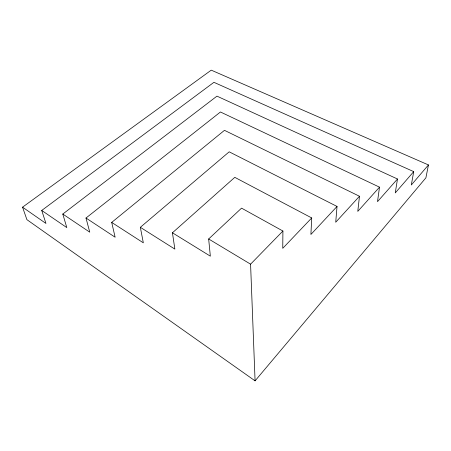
<?xml version="1.0" encoding="UTF-8"?>
<svg xmlns="http://www.w3.org/2000/svg" width="451" height="451" viewBox="0 0 451 451"><rect width="100%" height="100%" fill="white"/><g stroke="black" fill="none" stroke-linecap="round" stroke-linejoin="round"><path stroke-width="0.68" d="M172.44 232.795L210.341 256.162L208.666 238.985L241.55 208.136L282.918 231.025L282.754 248.321L311.714 217.946L234.791 177.339L172.44 232.795L174.858 249.099L140.34 227.31L229.187 151.824L337.038 206.445L335.724 222.23L359.481 196.258L224.468 130.333L111.701 222.411L115.129 237.215L85.994 218.019L220.438 111.989L379.511 187.159L377.51 201.653L397.489 178.996L216.959 96.142L62.79 214.05L66.804 227.597L41.734 210.454L213.921 82.319L413.719 171.622L411.312 185.006L428.45 164.936L211.248 70.153L22.55 207.172L26.908 219.654L255.08 380.847L425.902 177.818L428.45 164.936M311.714 217.946L310.902 234.458L337.038 206.445M359.481 196.258L357.784 211.372L379.511 187.159M397.489 178.996L395.256 192.915L413.719 171.622M255.08 380.847L250.576 264.168L282.918 231.025M208.666 238.985L250.576 264.168M111.701 222.411L143.328 242.824L140.34 227.31M62.79 214.05L89.755 232.164L85.994 218.019M22.55 207.172L45.946 223.442L41.734 210.454"/></g></svg>
